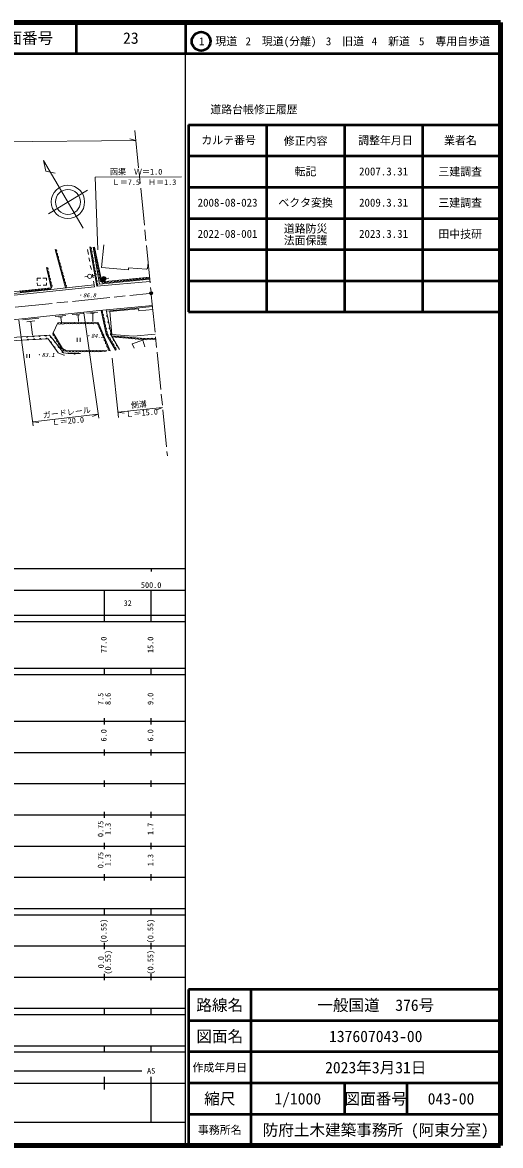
# Model space of a CAD drawing. Units: millimetres, scale not verified. Extents: x 40000 to 680000, y 20000 to 380000.
# Drawn here: x 526752 to 680000, y 20000 to 380000 of the extents above; entities that cross this region are included whole.
import ezdxf
from ezdxf.enums import TextEntityAlignment as Align

# ---------------------------------------------------------------- set-up
doc = ezdxf.new("R2010")
doc.units = ezdxf.units.MM
doc.header["$LTSCALE"] = 1000
doc.header["$PDMODE"] = 32
doc.header["$PDSIZE"] = 500
doc.linetypes.add('CHAIN', pattern=[18.5, 12, -1.5, 3.5, -1.5])
for name, color, linetype, lineweight in [('M-BGD', 7, 'Continuous', 13), ('M-BGD-EXST', 7, 'Continuous', 13), ('M-BMK', 2, 'CHAIN', 13), ('M-BMK-SRVR', 3, 'Continuous', 13), ('M-STR-HTXT', 7, 'Continuous', 13), ('M-TTL', 2, 'Continuous', 140), ('M-TTL-BAND', 7, 'Continuous', 25), ('M-TTL-FRAM', 2, 'Continuous', 50), ('M-TTL-LINE', 7, 'Continuous', 50)]:
    doc.layers.add(name, color=color, linetype=linetype, lineweight=lineweight)
doc.layers.add('M-OTRS', color=6, linetype='Continuous')
doc.layers.add('M-TTL-TXT', color=7, linetype='Continuous')
doc.styles.add('ＭＳ ゴシック', font='')
doc.styles.get('ＭＳ ゴシック').set_extended_font_data('MS Gothic')

msp = doc.modelspace()

# ---------------------------------------------------------------- hatches: boundary and pattern name
at = {"layer": 'M-BGD-EXST'}
msp.add_hatch(color=256, dxfattribs=at).paths.add_polyline_path([(553475, 297923, -1), (552120, 297746, -0.41421), (552709, 298512, -0.41421)])

# ---------------------------------------------------------------- linework, layer by layer
at = {"layer": 'M-BGD'}
for p, q in [((540575, 294917), (537198, 307232)), ((547566, 307227), (547904, 305619)), ((550572, 295433), (548389, 308026)), ((552053, 301470), (552815, 308667)), ((548074, 304518), (548328, 303333)), ((567039, 302994), (566785, 301131)), ((548497, 302147), (548836, 300793)), ((549174, 299353), (549428, 298168)), ((560774, 300708), (552053, 301470)), ((566531, 300962), (560774, 301385)), ((560774, 301385), (560774, 300708)), ((566785, 301131), (566531, 300962)), ((500999, 290125), (549796, 295274)), ((531479, 297981), (532621, 298005)), ((531496, 297198), (531479, 297981)), ((531527, 295715), (531511, 296498)), ((532669, 295739), (531527, 295715)), ((533321, 298020), (534463, 298043)), ((534511, 295777), (533369, 295753)), ((534463, 298043), (534480, 297260)), ((534494, 296560), (534511, 295777)), ((549513, 297067), (549796, 295274)), ((550572, 295433), (567631, 296999)), ((551799, 297745), (551968, 297745)), ((551299, 287651), (568401, 289290)), ((553653, 287410), (568436, 288935)), ((526770, 284689), (531991, 285248)), ((537226, 285770), (540696, 286080)), ((538437, 285581), (539558, 285679)), ((539095, 285467), (539225, 283941)), ((542711, 286348), (546181, 286659)), ((543923, 286159), (545043, 286257)), ((544580, 286046), (544682, 284115)), ((547426, 286860), (550897, 287171)), ((548638, 286671), (549758, 286769)), ((549295, 286558), (549355, 284095)), ((528159, 284046), (530770, 284325)), ((529464, 284185), (529939, 279748)), ((538053, 283715), (536647, 280500)), ((565335, 278127), (561959, 277001)), ((565335, 278127), (566023, 275985)), ((561959, 277001), (562552, 275562))]:
    msp.add_line(p, q, dxfattribs=at)
for points in [[(567561, 297706), (551484, 296151), (549385, 307960)], [(549868, 307999), (552170, 296812), (567501, 298304)], [(503103, 294068), (501898, 291456), (535960, 294949), (534429, 301436)], [(549696, 295909), (501125, 290626), (488781, 289423)], [(568527, 288029), (564069, 287553), (563959, 288223), (554758, 287328), (555426, 279957), (562378, 279446), (569317, 280111)], [(551299, 287651), (525548, 284856), (500322, 282177), (489581, 281043)], [(556616, 274925), (553621, 280112), (551939, 287713)], [(553559, 287868), (555265, 279582), (557877, 275201)], [(538053, 283715), (551032, 283865), (554849, 274752)], [(491724, 277091), (535417, 279766), (536951, 277985), (539855, 274150), (541377, 273864), (545392, 273908)], [(540206, 273341), (539968, 273378), (538233, 274072), (534964, 278638), (522745, 277926), (491834, 276129)], [(536647, 280500), (539613, 275473), (540900, 274706), (553694, 274898)], [(555265, 279582), (565801, 278692), (569446, 278826)]]:
    msp.add_lwpolyline(points, dxfattribs=at)
for centre, radius, start, end in [((537190, 306678), 554, 301.46385, 89.20782), ((537471, 305652), 554, 301.46385, 89.20782), ((548328, 307475), 554, 296.01009, 83.65489), ((548510, 306426), 554, 296.01009, 83.65489), ((550107, 307518), 537, 116.39504, 266.85375), ((550316, 306501), 537, 116.39504, 266.85375), ((537753, 304625), 554, 301.46385, 89.20782), ((538034, 303599), 554, 301.46385, 89.20782), ((538316, 302573), 554, 301.46385, 89.20782), ((548691, 305376), 554, 296.01009, 83.65489), ((548873, 304327), 554, 296.01009, 83.65489), ((549055, 303277), 554, 296.01009, 83.65489), ((549237, 302228), 554, 296.01009, 83.65489), ((550525, 305484), 537, 116.39504, 266.85375), ((550735, 304467), 537, 116.39504, 266.85375), ((550944, 303450), 537, 116.39504, 266.85375), ((551153, 302433), 537, 116.39504, 266.85375), ((534376, 300853), 586, 301.75991, 84.80204), ((534631, 299772), 586, 301.75991, 84.80204), ((534886, 298690), 586, 301.75991, 84.80204), ((538597, 301547), 554, 301.46385, 89.20782), ((538879, 300521), 554, 301.46385, 89.20782), ((539160, 299494), 554, 301.46385, 89.20782), ((539441, 298468), 554, 301.46385, 89.20782), ((549419, 301179), 554, 296.01009, 83.65489), ((549601, 300129), 554, 296.01009, 83.65489), ((549783, 299080), 554, 296.01009, 83.65489), ((551362, 301416), 537, 116.39504, 266.85375), ((551571, 300399), 537, 116.39504, 266.85375), ((551781, 299382), 537, 116.39504, 266.85375), ((551990, 298365), 537, 116.39504, 266.85375), ((535142, 297609), 586, 301.75991, 84.80204), ((535397, 296528), 586, 301.75991, 84.80204), ((535652, 295447), 586, 301.75991, 84.80204), ((539723, 297442), 554, 301.46385, 89.20782), ((540004, 296416), 554, 301.46385, 89.20782), ((540286, 295389), 554, 301.46385, 89.20782), ((549965, 298030), 554, 296.01009, 83.65489), ((550146, 296981), 554, 296.01009, 83.65489), ((550328, 295931), 554, 296.01009, 83.65489), ((552199, 297348), 537, 116.39504, 266.85375), ((552668, 296991), 530, 199.71878, 351.39827), ((553690, 297090), 530, 199.71878, 351.39827), ((554712, 297190), 530, 199.71878, 351.39827), ((555734, 297289), 530, 199.71878, 351.39827), ((556756, 297389), 530, 199.71878, 351.39827), ((557779, 297488), 530, 199.71878, 351.39827), ((558801, 297587), 530, 199.71878, 351.39827), ((559823, 297687), 530, 199.71878, 351.39827), ((560845, 297786), 530, 199.71878, 351.39827), ((561867, 297886), 530, 199.71878, 351.39827), ((562889, 297985), 530, 199.71878, 351.39827), ((563911, 298085), 530, 199.71878, 351.39827), ((564933, 298184), 530, 199.71878, 351.39827), ((565955, 298284), 530, 199.71878, 351.39827), ((566977, 298383), 530, 199.71878, 351.39827), ((526431, 294089), 517, 198.93006, 352.78001), ((527433, 294192), 517, 198.93006, 352.78001), ((528435, 294295), 517, 198.93006, 352.78001), ((529436, 294398), 517, 198.93006, 352.78001), ((530438, 294500), 517, 198.93006, 352.78001), ((531440, 294603), 517, 198.93006, 352.78001), ((532442, 294706), 517, 198.93006, 352.78001), ((533444, 294809), 517, 198.93006, 352.78001), ((534446, 294911), 517, 198.93006, 352.78001), ((535447, 295014), 517, 198.93006, 352.78001), ((551877, 287129), 586, 301.01969, 83.94154), ((552117, 286044), 586, 301.01969, 83.94154), ((552358, 284958), 586, 301.01969, 83.94154), ((552598, 283872), 586, 301.01969, 83.94154), ((554017, 285920), 256, 114.31457, 268.9538), ((538592, 283887), 566, 197.69093, 343.63936), ((539674, 283899), 566, 197.69093, 343.63936), ((540755, 283912), 566, 197.69093, 343.63936), ((541837, 283924), 566, 197.69093, 343.63936), ((542918, 283937), 566, 197.69093, 343.63936), ((544000, 283949), 566, 197.69093, 343.63936), ((545082, 283962), 566, 197.69093, 343.63936), ((546163, 283974), 566, 197.69093, 343.63936), ((547245, 283987), 566, 197.69093, 343.63936), ((548326, 284000), 566, 197.69093, 343.63936), ((549408, 284012), 566, 197.69093, 343.63936), ((550489, 284025), 566, 197.69093, 343.63936), ((551407, 283427), 577, 130.56555, 274.886), ((551831, 282415), 577, 130.56555, 274.886), ((552255, 281402), 577, 130.56555, 274.886), ((552680, 280389), 577, 130.56555, 274.886), ((552838, 282786), 586, 301.01969, 83.94154), ((553079, 281700), 586, 301.01969, 83.94154), ((553319, 280615), 586, 301.01969, 83.94154), ((554421, 283961), 256, 114.31457, 268.9538), ((554824, 282002), 256, 114.31457, 268.9538), ((528230, 279382), 256, 196.18305, 350.82228), ((528485, 278204), 256, 16.01672, 170.65595), ((530226, 279504), 256, 196.18305, 350.82228), ((530481, 278320), 256, 16.01672, 170.65595), ((532222, 279627), 256, 196.18305, 350.82228), ((532478, 278437), 256, 16.01672, 170.65595), ((534219, 279749), 256, 196.18305, 350.82228), ((534475, 278553), 256, 16.01672, 170.65595), ((535795, 277380), 256, 318.28305, 112.92228), ((535984, 279195), 256, 143.42655, 298.06578), ((537138, 280112), 626, 141.69029, 279.38397), ((537269, 277659), 256, 139.81131, 294.45054), ((537731, 279107), 626, 141.69029, 279.38397), ((538324, 278101), 626, 141.69029, 279.38397), ((538917, 277096), 626, 141.69029, 279.38397), ((553104, 279377), 577, 130.56555, 274.886), ((553528, 278364), 577, 130.56555, 274.886), ((553952, 277351), 577, 130.56555, 274.886), ((553705, 279469), 648, 322.53403, 97.47581), ((554305, 278432), 648, 322.53403, 97.47581), ((554904, 277394), 648, 322.53403, 97.47581), ((555227, 280044), 256, 114.31457, 268.9538), ((555804, 279687), 549, 190.94732, 339.39184), ((556102, 278288), 256, 133.48437, 288.1236), ((556858, 279598), 549, 190.94732, 339.39184), ((557911, 279509), 549, 190.94732, 339.39184), ((558965, 279420), 549, 190.94732, 339.39184), ((560019, 279331), 549, 190.94732, 339.39184), ((561072, 279242), 549, 190.94732, 339.39184), ((562126, 279153), 549, 190.94732, 339.39184), ((563180, 279063), 549, 190.94732, 339.39184), ((564233, 278974), 549, 190.94732, 339.39184), ((565287, 278885), 549, 190.94732, 339.39184), ((566399, 278976), 662, 205.41789, 338.80417), ((567614, 279021), 662, 205.41789, 338.80417), ((568829, 279066), 662, 205.41789, 338.80417), ((536959, 275754), 256, 318.28305, 112.92228), ((538476, 276064), 256, 139.81131, 294.45054), ((539511, 276090), 626, 141.69029, 279.38397), ((539684, 274470), 256, 139.81131, 294.45054), ((540513, 275521), 902, 183.03257, 295.39914), ((541431, 274869), 555, 197.0992, 344.61831), ((542497, 274885), 555, 197.0992, 344.61831), ((543563, 274901), 555, 197.0992, 344.61831), ((543469, 273943), 256, 193.31022, 347.94945), ((544629, 274917), 555, 197.0992, 344.61831), ((545696, 274933), 555, 197.0992, 344.61831), ((546762, 274949), 555, 197.0992, 344.61831), ((547828, 274965), 555, 197.0992, 344.61831), ((548894, 274981), 555, 197.0992, 344.61831), ((549960, 274997), 555, 197.0992, 344.61831), ((551026, 275013), 555, 197.0992, 344.61831), ((552093, 275029), 555, 197.0992, 344.61831), ((553159, 275045), 555, 197.0992, 344.61831), ((554376, 276339), 577, 130.56555, 274.886), ((554800, 275326), 577, 130.56555, 274.886), ((555503, 276357), 648, 322.53403, 97.47581), ((556102, 275320), 648, 322.53403, 97.47581), ((557126, 276570), 256, 133.48437, 288.1236)]:
    msp.add_arc(centre, radius, start, end, dxfattribs=at)
at = {"layer": 'M-BGD-EXST'}
for p, q in [((548974, 298743), (549882, 298844)), ((546695, 298489), (547603, 298591)), ((551211, 297663), (552117, 297782)), ((553484, 297960), (554390, 298080)), ((544308, 278872), (544308, 277672)), ((545208, 277672), (545208, 278872)), ((528155, 273698), (528155, 272498)), ((529055, 272498), (529055, 273698))]:
    msp.add_line(p, q, dxfattribs=at)
for centre in [(548285, 298630), (552798, 297834)]:
    msp.add_circle(centre, 683, dxfattribs=at)
at = {"layer": 'M-BMK'}
for p, q in [((562806, 345327), (567962, 293684)), ((469159, 283007), (567514, 293136)), ((568061, 292689), (573218, 241046))]:
    msp.add_line(p, q, dxfattribs=at)
at = {"layer": 'M-BMK-SRVR'}
for p, q in [((546176, 314111), (533486, 335730)), ((533486, 335730), (534236, 332368)), ((534236, 332368), (537221, 331740)), ((535096, 318670), (547566, 326282))]:
    msp.add_line(p, q, dxfattribs=at)
for centre, radius in [((541337, 322475), 5351), ((541337, 322475), 4000), ((568012, 293187), 500)]:
    msp.add_circle(centre, radius, dxfattribs=at)
msp.add_point((568012, 293187), dxfattribs=at)
at = {"layer": 'M-OTRS'}
msp.add_point((568012, 293187), dxfattribs=at)
msp.add_point((568012, 293187), dxfattribs=at)
at = {"layer": 'M-STR-HTXT'}
for p, q in [((563120, 342179), (378486, 340417)), ((563120, 342179), (561183, 342678)), ((550106, 330426), (577707, 330511)), ((550106, 330426), (550914, 307079)), ((525637, 284537), (530209, 250670)), ((546465, 286907), (551206, 253210)), ((555524, 272345), (557520, 253325)), ((557341, 255034), (571667, 256581)), ((571667, 256581), (569802, 255859)), ((551037, 254395), (530040, 252025)), ((530040, 252025), (532017, 251727)), ((551037, 254395), (549175, 253664)), ((557341, 255034), (559317, 254727))]:
    msp.add_line(p, q, dxfattribs=at)
at = {"layer": 'M-TTL'}
for p, q in [((680000, 380000), (40000, 380000)), ((680000, 20000), (680000, 380000)), ((40000, 20000), (680000, 20000))]:
    msp.add_line(p, q, dxfattribs=at)
at = {"layer": 'M-TTL-BAND'}
for p, q in [((579000, 20000), (579000, 370000)), ((40000, 205000), (579000, 205000)), ((568000, 205000), (568000, 204000)), ((68000, 198000), (579000, 198000)), ((553000, 188000), (553000, 198000)), ((568000, 188000), (568000, 198000)), ((40000, 190000), (579000, 190000)), ((40000, 188000), (579000, 188000)), ((40000, 173000), (579000, 173000)), ((553000, 171000), (553000, 173000)), ((568000, 171000), (568000, 173000)), ((40000, 171000), (579000, 171000)), ((40000, 156000), (579000, 156000)), ((553000, 155000), (553000, 157000)), ((568000, 155000), (568000, 157000)), ((46000, 146000), (579000, 146000)), ((553000, 145000), (553000, 147000)), ((568000, 145000), (568000, 147000)), ((553000, 135000), (553000, 137000)), ((568000, 135000), (568000, 137000)), ((52000, 136000), (579000, 136000)), ((46000, 126000), (579000, 126000)), ((553000, 125000), (553000, 127000)), ((568000, 125000), (568000, 127000)), ((52000, 116000), (579000, 116000)), ((553000, 115000), (553000, 117000)), ((568000, 115000), (568000, 117000)), ((46000, 106000), (579000, 106000)), ((553000, 105000), (553000, 107000)), ((568000, 105000), (568000, 107000)), ((40000, 96000), (579000, 96000)), ((40000, 94000), (579000, 94000)), ((553000, 94000), (553000, 96000)), ((568000, 94000), (568000, 96000)), ((49000, 84000), (579000, 84000)), ((553000, 83000), (553000, 85000)), ((568000, 83000), (568000, 85000)), ((40000, 74000), (579000, 74000)), ((553000, 73000), (553000, 75000)), ((568000, 73000), (568000, 75000)), ((40000, 64000), (579000, 64000)), ((40000, 62000), (579000, 62000)), ((553000, 62000), (553000, 64000)), ((568000, 62000), (568000, 64000)), ((40000, 52000), (579000, 52000)), ((553000, 50000), (553000, 52000)), ((568000, 50000), (568000, 52000)), ((40000, 50000), (579000, 50000)), ((71000, 44000), (565000, 44000)), ((40000, 40000), (579000, 40000)), ((553000, 38000), (553000, 42000)), ((568000, 27500), (568000, 42000)), ((68000, 27500), (579000, 27500))]:
    msp.add_line(p, q, dxfattribs=at)
at = {"layer": 'M-TTL-FRAM'}
for p, q in [((580000, 347197), (580000, 287197)), ((580000, 347197), (680000, 347197)), ((580000, 287197), (680000, 287197)), ((680000, 70000), (580000, 70000)), ((580000, 70000), (580000, 20000))]:
    msp.add_line(p, q, dxfattribs=at)
at = {"layer": 'M-TTL-LINE'}
for p, q in [((543997, 380000), (543997, 370000)), ((579000, 380000), (579000, 370000)), ((40000, 370000), (680000, 370000)), ((605000, 347197), (605000, 287197)), ((630000, 347197), (630000, 287197)), ((655000, 347197), (655000, 287197)), ((580000, 337197), (680000, 337197)), ((580000, 327197), (680000, 327197)), ((580000, 317197), (680000, 317197)), ((580000, 307197), (680000, 307197)), ((580000, 297197), (680000, 297197)), ((600000, 70000), (600000, 20000)), ((680000, 60000), (580000, 60000)), ((680000, 50000), (580000, 50000)), ((680000, 40000), (580000, 40000)), ((630000, 40000), (630000, 30000)), ((650000, 40000), (650000, 30000)), ((680000, 30000), (580000, 30000))]:
    msp.add_line(p, q, dxfattribs=at)
msp.add_circle((584031, 373958), 3000, dxfattribs=at)

# ---------------------------------------------------------------- texts
at = {"layer": 'M-BGD-EXST', "style": 'ＭＳ ゴシック', "oblique": 15}
for s, p in [('・86.8', (544334, 291497)), ('・84.5', (546894, 278505)), ('・83.1', (531066, 272399))]:
    msp.add_text(s, height=1320, dxfattribs=at).set_placement(p, align=Align.BOTTOM_LEFT)
at = {"layer": 'M-STR-HTXT', "style": 'ＭＳ ゴシック'}
for s, p in [('函渠\u3000Ｗ＝1.0', (554819, 330691)), ('Ｌ＝7.5\u3000Ｈ＝1.3', (555393, 327327))]:
    msp.add_text(s, height=1833, dxfattribs=at).set_placement(p, align=Align.BOTTOM_LEFT)
for s, rotation, p in [('ガードレール', 6.442, (533484, 252634)), ('Ｌ＝15.0', 5.001, (559940, 252919)), ('側溝', 5.268, (561638, 255822)), ('Ｌ＝20.0', 5.057, (536276, 250309))]:
    msp.add_text(s, height=1833, rotation=rotation, dxfattribs=at).set_placement(p, align=Align.BOTTOM_LEFT)
at = {"layer": 'M-TTL-BAND', "style": 'ＭＳ ゴシック'}
for s, p in [('500.0', (568000, 198195)), ('32', (560500, 192405)), ('AS', (568000, 42500))]:
    msp.add_text(s, height=1833, dxfattribs=at).set_placement(p, align=Align.BOTTOM_CENTER)
for s, p in [('77.0', (554247, 180500)), ('15.0', (569247, 180500)), ('7.5', (553247, 163174)), ('8.6', (555617, 163174)), ('9.0', (569247, 163174)), ('6.0', (554247, 151500)), ('6.0', (569247, 151500)), ('0.75', (553247, 121500)), ('1.3', (555617, 121500)), ('1.7', (569247, 121500)), ('0.75', (553247, 111500)), ('1.3', (555617, 111500)), ('1.3', (569247, 111500)), ('(0.55)', (554247, 88764)), ('(0.55)', (569247, 88764)), ('0.0', (553378, 78764)), ('(0.55)', (555617, 78764)), ('(0.55)', (569247, 78764))]:
    msp.add_text(s, height=1833, rotation=90, dxfattribs=at).set_placement(p, align=Align.BOTTOM_CENTER)
at = {"layer": 'M-TTL-TXT', "style": 'ＭＳ ゴシック'}
for s, height, p in [('図面番号', 3666, (526622, 375000)), ('23', 3666, (561497, 375000)), ('1\u3000現道', 2566, (589448, 373958)), ('2\u3000現道(分離)', 2566, (609619, 373958)), ('3\u3000旧道', 2566, (630121, 373958)), ('4\u3000新道', 2566, (644824, 373958)), ('5\u3000専用自歩道', 2566, (665228, 373958)), ('道路台帳修正履歴', 2566, (600968, 352113)), ('カルテ番号', 2566, (592839, 342277)), ('修正内容', 2566, (617509, 342023)), ('調整年月日', 2566, (643089, 342197)), ('業者名', 2566, (667134, 342197)), ('転記', 2566, (617500, 332245)), ('2007.3.31', 2566, (642500, 332245)), ('三建調査', 2566, (667077, 332189)), ('2008-08-023', 2566, (592500, 322245)), ('ベクタ変換', 2566, (617500, 322245)), ('2009.3.31', 2566, (642500, 322245)), ('三建調査', 2566, (667077, 322189)), ('2022-08-001', 2566, (592500, 312245)), ('道路防災', 2566, (617500, 313903)), ('2023.3.31', 2566, (642500, 312245)), ('田中技研', 2566, (667077, 312189)), ('法面保護', 2566, (617500, 310146)), ('路線名', 3666, (590000, 65000)), ('路線名', 3666, (590000, 65000)), ('一般国道\u3000376号', 3666, (640000, 65000)), ('図面名', 3666, (590000, 55000)), ('図面名', 3666, (590000, 55000)), ('137607043-00', 3666, (640000, 55000)), ('2023年3月31日', 3666, (640000, 45000)), ('作成年月日', 2566, (590000, 45000)), ('作成年月日', 2566, (590000, 45000)), ('縮尺', 3666, (590000, 35000)), ('縮尺', 3666, (590000, 35000)), ('1/1000', 3666, (615000, 35000)), ('図面番号', 3666, (640000, 35000)), ('図面番号', 3666, (640000, 35000)), ('043-00', 3666, (664125, 35000)), ('事務所名', 2566, (590000, 25000)), ('事務所名', 2566, (590000, 25000)), ('防府土木建築事務所 (阿東分室)', 3666, (640000, 25000))]:
    msp.add_text(s, height=height, dxfattribs=at).set_placement(p, align=Align.MIDDLE_CENTER)

doc.saveas('drawing.dxf')
